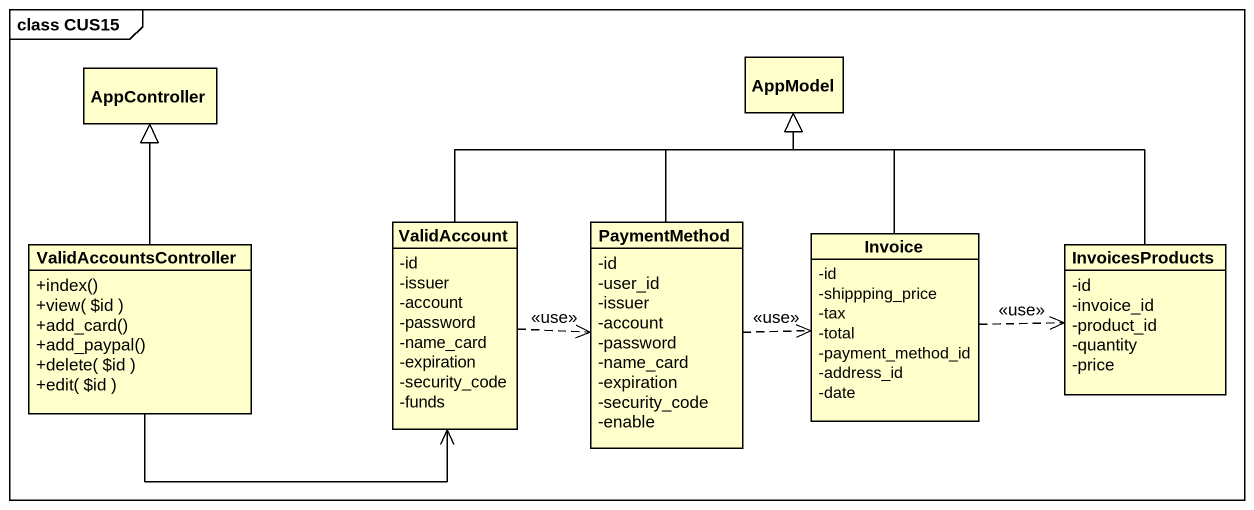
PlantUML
@startuml
mainframe class CUS15
hide circle
hide empty members
skinparam classAttributeIconSize 0
class AppController
class AppModel
class ValidAccountsController {
  +index()
  +view( ~$id )
  +add_card()
  +add_paypal()
  +delete( ~$id )
  +edit( ~$id )
}
class ValidAccount {
  -id
  -issuer
  -account
  -password
  -name_card
  -expiration
  -security_code
  -funds
}
class PaymentMethod {
  -id
  -user_id
  -issuer
  -account
  -password
  -name_card
  -expiration
  -security_code
  -enable
}
class Invoice {
  -id
  -shippping_price
  -tax
  -total
  -payment_method_id
  -address_id
  -date
}
class InvoicesProducts {
  -id
  -invoice_id
  -product_id
  -quantity
  -price
}
ValidAccountsController -up-|> AppController
ValidAccountsController -right-> ValidAccount
ValidAccount -up-|> AppModel
ValidAccount .right.> PaymentMethod : <<use>>
PaymentMethod -up-|> AppModel
PaymentMethod .right.> Invoice : <<use>>
Invoice -up-|> AppModel
Invoice .right.> InvoicesProducts : <<use>>
InvoicesProducts -up-|> AppModel
@enduml
